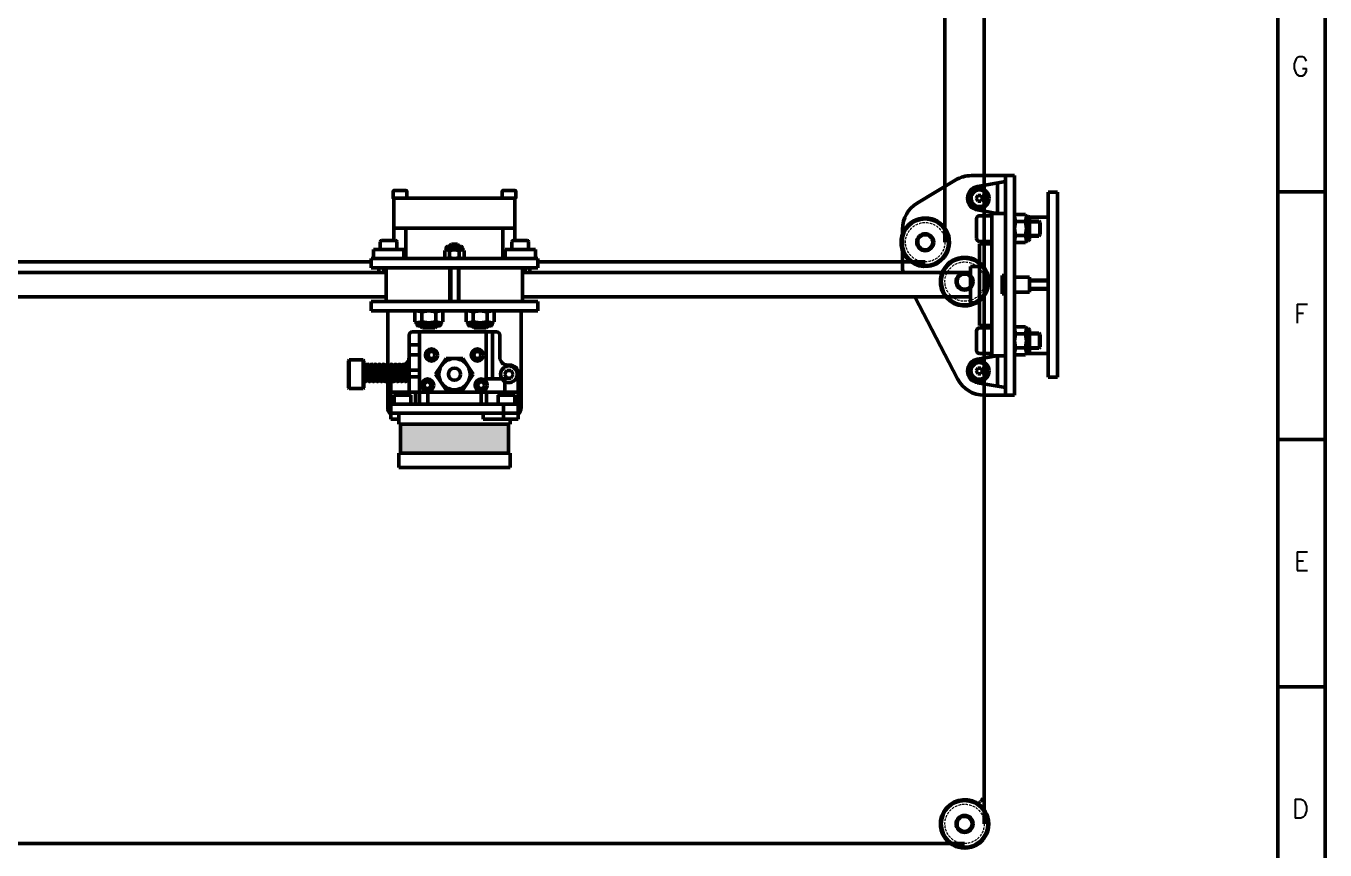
# Model space of a CAD drawing. Extents: x 23762 to 25598, y -7321 to -6014.
# Drawn here: x 24912 to 25598, y -6884 to -6449 of the extents above; entities that cross this region are included whole.
import ezdxf

# ---------------------------------------------------------------- set-up
doc = ezdxf.new("R2010")
doc.units = 0
doc.linetypes.add('DASHED', pattern=[19.05, 12.7, -6.35])
for name, color, linetype, lineweight in [('Cooler', 7, 'Continuous', 50), ('Extrusora', 4, 'Continuous', 50), ('Fixação e Transmissão', 5, 'Continuous', 50), ('Guias', 30, 'Continuous', 50), ('Linha tracejada', 254, 'DASHED', 15), ('Perfis e Cantoneiras', 2, 'Continuous', 50), ('Peças Usinadas', 120, 'Continuous', 50)]:
    doc.layers.add(name, color=color, linetype=linetype, lineweight=lineweight)
doc.layers.add('Cotas', color=90, linetype='Continuous')
doc.layers.add('Hachura', color=9, linetype='Continuous')
doc.styles.get("Standard").update_dxf_attribs({"font": 'romans.shx'})

msp = doc.modelspace()

# ---------------------------------------------------------------- hatches: boundary and pattern name
at = {"layer": 'Extrusora'}
h = msp.add_hatch(color=256, dxfattribs=at)
h.dxf.hatch_style = 1
h.paths.add_polyline_path([(25109.42, -6674.66), (25137.96, -6674.66), (25137.96, -6659.34), (25109.42, -6659.34), (25109.42, -6674.66)])
h = msp.add_hatch(color=256, dxfattribs=at)
h.dxf.hatch_style = 1
h.paths.add_polyline_path([(25137.96, -6674.66), (25166.49, -6674.66), (25166.49, -6659.34), (25137.96, -6659.34), (25137.96, -6674.66)])

# ---------------------------------------------------------------- linework, layer by layer
at = {"layer": 'Cooler'}
for p, q in [((25169.96, -6539.95), (25105.96, -6539.95)), ((25105.96, -6539.95), (25105.96, -6555.95)), ((25169.96, -6555.95), (25169.96, -6539.95)), ((25169.96, -6555.95), (25105.96, -6555.95))]:
    msp.add_line(p, q, dxfattribs=at)
at = {"layer": 'Extrusora'}
for p, q in [((25114, -6642.41), (25114, -6612.44)), ((25119.58, -6610.64), (25115.8, -6610.64)), ((25119.58, -6610.64), (25119.58, -6648.88)), ((25160.12, -6610.64), (25119.58, -6610.64)), ((25154.69, -6635.39), (25154.69, -6610.64)), ((25158.06, -6610.69), (25158.06, -6635.39)), ((25161.92, -6624.04), (25161.92, -6612.44)), ((25119.48, -6617.43), (25114, -6617.43)), ((25119.55, -6622.82), (25114, -6622.82)), ((25082.37, -6625.45), (25081.92, -6625.9)), ((25081.92, -6625.9), (25081.92, -6633.01)), ((25082.37, -6625.45), (25082.37, -6633.01)), ((25089.7, -6625.45), (25082.37, -6625.45)), ((25090.16, -6625.9), (25089.7, -6625.45)), ((25089.7, -6625.45), (25089.7, -6633.01)), ((25090.16, -6633.01), (25090.16, -6625.9)), ((25090.19, -6635.87), (25091.21, -6628.5)), ((25091.7, -6636.1), (25092.72, -6628.72)), ((25092.32, -6635.87), (25093.34, -6628.5)), ((25093.83, -6636.1), (25094.85, -6628.72)), ((25094.45, -6635.87), (25095.47, -6628.5)), ((25095.96, -6636.1), (25096.98, -6628.72)), ((25096.58, -6635.87), (25097.6, -6628.5)), ((25098.09, -6636.1), (25099.11, -6628.72)), ((25098.71, -6635.87), (25099.73, -6628.5)), ((25100.21, -6636.1), (25101.24, -6628.72)), ((25100.83, -6635.87), (25101.86, -6628.5)), ((25102.34, -6636.1), (25103.36, -6628.72)), ((25102.96, -6635.87), (25103.98, -6628.5)), ((25104.47, -6636.1), (25105.49, -6628.72)), ((25105.09, -6635.87), (25106.11, -6628.5)), ((25106.6, -6636.1), (25107.62, -6628.72)), ((25107.22, -6635.87), (25108.24, -6628.5)), ((25108.73, -6636.1), (25109.75, -6628.72)), ((25109.35, -6635.87), (25110.37, -6628.5)), ((25109.85, -6628.19), (25109.66, -6628.19)), ((25110.86, -6636.1), (25111.88, -6628.72)), ((25111.48, -6635.87), (25112.5, -6628.5)), ((25112.98, -6636.1), (25114, -6628.78)), ((25119.55, -6630.94), (25114, -6630.94)), ((25133.59, -6624.78), (25127.99, -6633.01)), ((25137.96, -6624.78), (25133.59, -6624.78)), ((25137.96, -6624.78), (25142.32, -6624.78)), ((25142.32, -6624.78), (25147.93, -6633.01)), ((25166.07, -6628.19), (25167.43, -6628.19)), ((25081.92, -6640.12), (25081.92, -6633.01)), ((25082.37, -6640.57), (25082.37, -6633.01)), ((25089.7, -6640.57), (25089.7, -6633.01)), ((25090.16, -6633.01), (25090.16, -6640.12)), ((25090.18, -6631.25), (25090.83, -6631.25)), ((25090.18, -6634.78), (25090.34, -6634.78)), ((25091.88, -6634.78), (25092.47, -6634.78)), ((25092.37, -6631.25), (25092.96, -6631.25)), ((25094.01, -6634.78), (25094.6, -6634.78)), ((25094.5, -6631.25), (25095.09, -6631.25)), ((25096.14, -6634.78), (25096.73, -6634.78)), ((25096.63, -6631.25), (25097.22, -6631.25)), ((25098.27, -6634.78), (25098.86, -6634.78)), ((25098.76, -6631.25), (25099.35, -6631.25)), ((25100.4, -6634.78), (25100.99, -6634.78)), ((25100.89, -6631.25), (25101.48, -6631.25)), ((25102.53, -6634.78), (25103.11, -6634.78)), ((25103.01, -6631.25), (25103.6, -6631.25)), ((25104.34, -6653.66), (25104.34, -6636.53)), ((25104.65, -6634.78), (25105.24, -6634.78)), ((25105.14, -6631.25), (25105.73, -6631.25)), ((25106.78, -6634.78), (25107.37, -6634.78)), ((25107.27, -6631.25), (25107.86, -6631.25)), ((25108.91, -6634.78), (25109.5, -6634.78)), ((25109.4, -6631.25), (25109.99, -6631.25)), ((25111.04, -6634.78), (25111.63, -6634.78)), ((25111.53, -6631.25), (25112.12, -6631.25)), ((25113.17, -6634.78), (25114, -6634.78)), ((25113.66, -6631.25), (25114, -6631.25)), ((25119.65, -6634.34), (25114, -6634.34)), ((25133.59, -6641.24), (25127.99, -6633.01)), ((25142.32, -6641.24), (25147.93, -6633.01)), ((25164.56, -6635.39), (25154.69, -6635.39)), ((25164.56, -6642.5), (25164.56, -6635.39)), ((25171.58, -6653.66), (25171.58, -6632.33)), ((25082.37, -6640.57), (25081.92, -6640.12)), ((25089.7, -6640.57), (25082.37, -6640.57)), ((25090.16, -6640.12), (25089.7, -6640.57)), ((25104.48, -6642.41), (25171.58, -6642.41)), ((25106.1, -6644.1), (25106.55, -6643.65)), ((25106.1, -6644.1), (25114.86, -6644.1)), ((25106.1, -6648.94), (25106.1, -6644.1)), ((25106.55, -6643.65), (25114.41, -6643.65)), ((25114.41, -6643.65), (25114.86, -6644.1)), ((25114.86, -6644.1), (25114.86, -6648.88)), ((25117.36, -6642.41), (25117.36, -6648.88)), ((25123.84, -6648.82), (25123.84, -6642.41)), ((25137.96, -6641.24), (25133.59, -6641.24)), ((25137.96, -6641.24), (25142.32, -6641.24)), ((25152.08, -6648.82), (25152.08, -6642.41)), ((25154.85, -6648.88), (25154.85, -6642.41)), ((25161.51, -6643.65), (25161.06, -6644.1)), ((25169.81, -6644.1), (25161.06, -6644.1)), ((25161.06, -6644.1), (25161.06, -6648.88)), ((25169.36, -6643.65), (25161.51, -6643.65)), ((25169.81, -6644.1), (25169.36, -6643.65)), ((25169.81, -6648.94), (25169.81, -6644.1)), ((25171.58, -6648.88), (25104.34, -6648.88)), ((25163.95, -6656.74), (25163.95, -6648.88)), ((25104.34, -6653.66), (25104.34, -6656.74)), ((25171.58, -6653.66), (25104.34, -6653.66)), ((25108.56, -6656.74), (25104.34, -6656.74)), ((25108.56, -6653.66), (25108.56, -6659.34)), ((25108.56, -6653.66), (25108.56, -6659.34)), ((25153.14, -6656.74), (25153.14, -6653.66)), ((25171.58, -6656.74), (25153.14, -6656.74)), ((25167.35, -6656.74), (25167.35, -6659.34)), ((25167.35, -6656.74), (25167.35, -6659.34)), ((25171.58, -6653.66), (25171.58, -6656.74)), ((25167.35, -6659.34), (25108.56, -6659.34)), ((25167.35, -6659.34), (25108.56, -6659.34)), ((25109.42, -6674.66), (25109.42, -6659.34)), ((25109.42, -6674.66), (25109.42, -6659.34)), ((25166.49, -6674.66), (25166.49, -6659.34)), ((25108.56, -6674.66), (25108.56, -6682.35)), ((25167.35, -6674.66), (25108.56, -6674.66)), ((25167.35, -6674.66), (25167.35, -6682.35)), ((25167.35, -6682.35), (25108.56, -6682.35))]:
    msp.add_line(p, q, dxfattribs=at)
for centre, radius in [((25125.85, -6622.86), 3.21), ((25125.85, -6622.86), 1.77), ((25150.07, -6622.86), 3.21), ((25150.07, -6622.86), 1.77), ((25137.96, -6633.01), 8.23), ((25137.96, -6633.01), 3.2), ((25123.8, -6638.72), 3.21), ((25123.8, -6638.72), 1.77), ((25152.12, -6638.72), 3.21), ((25152.12, -6638.72), 1.77)]:
    msp.add_circle(centre, radius, dxfattribs=at)
for centre, radius, start, end in [((25115.8, -6612.44), 1.8, 90, 180), ((25160.12, -6612.44), 1.8, 360, 90), ((25109.85, -6624.04), 4.15, 293.88419, 360), ((25166.07, -6624.04), 4.15, 180, 270), ((25091.99, -6628.5), 0.771, 343.09122, 180.05969), ((25094.11, -6628.5), 0.771, 343.09122, 180.05969), ((25096.24, -6628.5), 0.771, 343.09122, 180.05969), ((25098.37, -6628.5), 0.771, 343.09122, 180.05969), ((25100.5, -6628.5), 0.771, 343.09122, 180.05969), ((25102.63, -6628.5), 0.771, 343.09122, 180.05969), ((25104.75, -6628.5), 0.771, 343.09122, 180.05969), ((25108.49, -6632.33), 4.15, 126.05456, 138.66942), ((25106.88, -6628.5), 0.771, 343.09122, 180.05969), ((25109.16, -6633.01), 2.92, 113.73226, 128.50992), ((25108.49, -6632.33), 4.15, 90, 102.0256), ((25109.01, -6628.5), 0.771, 343.09122, 180.05969), ((25109.16, -6633.01), 2.92, 70.65523, 82.18401), ((25109.85, -6624.04), 4.15, 270, 278.39777), ((25111.14, -6628.5), 0.771, 343.09122, 180.05969), ((25113.27, -6628.5), 0.771, 18.86627, 180.05969), ((25167.43, -6632.33), 4.15, 0, 90), ((25090.93, -6636.1), 0.771, 162.91172, 359.67832), ((25093.06, -6636.1), 0.771, 162.91172, 359.67832), ((25095.19, -6636.1), 0.771, 162.91172, 359.67832), ((25097.32, -6636.1), 0.771, 162.91172, 359.67832), ((25099.44, -6636.1), 0.771, 162.91172, 359.67832), ((25101.57, -6636.1), 0.771, 162.91172, 359.67832), ((25103.7, -6636.1), 0.771, 162.91172, 359.67832), ((25105.83, -6636.1), 0.771, 162.91172, 359.67832), ((25109.16, -6633.01), 2.92, 217.29578, 230.50237), ((25107.96, -6636.1), 0.771, 162.91172, 359.67832), ((25109.16, -6633.01), 2.92, 262.05538, 273.44291), ((25110.08, -6636.1), 0.771, 162.91172, 359.67832), ((25109.16, -6633.01), 2.92, 308.32374, 322.70422), ((25112.21, -6636.1), 0.771, 162.91172, 359.67832)]:
    msp.add_arc(centre, radius, start, end, dxfattribs=at)
at = {"layer": 'Fixação e Transmissão'}
for p, q in [((25414.49, -6538.62), (25413.64, -6540.09)), ((25414.49, -6541.55), (25413.64, -6540.09)), ((25416.18, -6538.62), (25417.03, -6540.09)), ((25416.18, -6541.55), (25417.03, -6540.09)), ((25421.89, -6623.29), (25421.9, -6548.09)), ((25421.9, -6548.09), (25429.1, -6548.09)), ((25429.09, -6623.29), (25429.1, -6548.09)), ((25433.9, -6549.69), (25434.47, -6548.7)), ((25434.47, -6548.7), (25439.72, -6548.7)), ((25440.3, -6549.69), (25439.72, -6548.7)), ((25413.9, -6561.29), (25413.9, -6550.89)), ((25415.5, -6549.29), (25421.9, -6549.29)), ((25433.9, -6549.69), (25433.9, -6562.49)), ((25433.9, -6549.69), (25434.47, -6552.4)), ((25434.47, -6552.4), (25433.9, -6556.09)), ((25434.47, -6552.4), (25439.72, -6552.4)), ((25440.3, -6549.69), (25439.72, -6552.4)), ((25439.72, -6552.4), (25440.3, -6556.09)), ((25440.3, -6549.69), (25440.3, -6562.49)), ((25440.3, -6549.69), (25441.1, -6549.69)), ((25441.9, -6550.49), (25441.9, -6561.69)), ((25441.9, -6552.09), (25446.7, -6552.09)), ((25446.7, -6552.09), (25447.5, -6552.89)), ((25447.5, -6552.89), (25447.5, -6559.29)), ((25099.56, -6562.35), (25106.76, -6562.35)), ((25105.96, -6555.95), (25105.96, -6562.35)), ((25105.96, -6555.95), (25112.36, -6555.95)), ((25112.36, -6555.95), (25112.36, -6571.95)), ((25163.56, -6555.95), (25163.56, -6571.95)), ((25169.96, -6555.95), (25163.56, -6555.95)), ((25176.36, -6562.35), (25169.16, -6562.35)), ((25169.96, -6555.95), (25169.96, -6562.35)), ((25434.47, -6559.79), (25433.9, -6556.09)), ((25433.9, -6562.49), (25434.47, -6559.79)), ((25434.47, -6559.79), (25439.72, -6559.79)), ((25439.72, -6559.79), (25440.3, -6556.09)), ((25440.3, -6562.49), (25439.72, -6559.79)), ((25441.9, -6560.09), (25446.7, -6560.09)), ((25446.7, -6560.09), (25447.5, -6559.29)), ((25098.76, -6567.15), (25107.56, -6567.15)), ((25133.56, -6567.31), (25132.88, -6567.7)), ((25132.88, -6571.55), (25132.88, -6567.7)), ((25133.56, -6567.31), (25133.56, -6566.35)), ((25133.56, -6567.31), (25142.36, -6567.31)), ((25133.56, -6567.31), (25135.42, -6567.7)), ((25134.36, -6565.55), (25141.56, -6565.55)), ((25135.42, -6567.7), (25137.96, -6567.31)), ((25135.42, -6571.55), (25135.42, -6567.7)), ((25136.36, -6564.4), (25135.56, -6565.2)), ((25135.56, -6565.2), (25135.56, -6565.55)), ((25139.56, -6564.4), (25136.36, -6564.4)), ((25140.5, -6567.7), (25137.96, -6567.31)), ((25139.56, -6564.4), (25140.36, -6565.2)), ((25140.36, -6565.2), (25140.36, -6565.55)), ((25142.36, -6567.31), (25140.5, -6567.7)), ((25140.5, -6571.55), (25140.5, -6567.7)), ((25142.36, -6567.31), (25142.36, -6566.35)), ((25142.36, -6567.31), (25143.04, -6567.7)), ((25143.04, -6571.55), (25143.04, -6567.7)), ((25177.16, -6567.15), (25168.36, -6567.15)), ((25415.49, -6607.29), (25415.5, -6564.09)), ((25421.9, -6562.89), (25415.5, -6562.89)), ((25415.5, -6564.09), (25421.9, -6564.09)), ((25433.9, -6562.49), (25434.47, -6563.48)), ((25434.47, -6563.48), (25439.72, -6563.48)), ((25440.3, -6562.49), (25439.72, -6563.48)), ((25440.3, -6562.49), (25441.1, -6562.49)), ((25133.56, -6571.95), (25132.88, -6571.55)), ((25133.56, -6571.95), (25135.42, -6571.55)), ((25133.56, -6571.95), (25142.36, -6571.95)), ((25135.42, -6571.55), (25137.96, -6571.95)), ((25140.5, -6571.55), (25137.96, -6571.95)), ((25142.36, -6571.95), (25140.5, -6571.55)), ((25142.36, -6571.95), (25143.04, -6571.55)), ((25410.69, -6576.09), (25415.49, -6576.09)), ((25410.69, -6595.29), (25410.69, -6576.09)), ((25098.76, -6576.75), (25098.08, -6577.14)), ((25098.08, -6577.14), (25098.08, -6579.29)), ((25101.96, -6576.93), (25098.76, -6576.75)), ((25098.76, -6576.75), (25100.62, -6577.14)), ((25100.62, -6577.14), (25101.96, -6576.93)), ((25100.62, -6577.14), (25100.62, -6579.29)), ((25135.56, -6576.75), (25135.56, -6594.64)), ((25140.36, -6576.75), (25140.36, -6594.64)), ((25173.96, -6576.93), (25177.16, -6576.75)), ((25175.3, -6577.14), (25173.96, -6576.93)), ((25177.16, -6576.75), (25175.3, -6577.14)), ((25175.3, -6577.14), (25175.3, -6579.29)), ((25177.16, -6576.75), (25177.84, -6577.14)), ((25177.84, -6577.14), (25177.84, -6579.29)), ((25427.49, -6580.89), (25427.49, -6590.49)), ((25429.09, -6580.89), (25427.49, -6580.89)), ((25441.89, -6581.69), (25433.89, -6581.69)), ((25441.89, -6581.69), (25441.89, -6589.69)), ((25441.89, -6589.69), (25433.89, -6589.69)), ((25441.89, -6583.29), (25451.78, -6583.29)), ((25441.89, -6588.09), (25451.78, -6588.09)), ((25410.69, -6595.29), (25415.49, -6595.29)), ((25429.09, -6590.49), (25427.49, -6590.49)), ((25117.96, -6599.44), (25116.97, -6600.01)), ((25116.97, -6600.01), (25116.97, -6605.26)), ((25130.76, -6599.44), (25117.96, -6599.44)), ((25117.96, -6599.44), (25120.66, -6600.01)), ((25120.66, -6600.01), (25124.36, -6599.44)), ((25120.66, -6600.01), (25120.66, -6605.26)), ((25128.05, -6600.01), (25124.36, -6599.44)), ((25130.76, -6599.44), (25128.05, -6600.01)), ((25128.05, -6600.01), (25128.05, -6605.26)), ((25130.76, -6599.44), (25131.75, -6600.01)), ((25131.75, -6600.01), (25131.75, -6605.26)), ((25145.16, -6599.44), (25144.17, -6600.01)), ((25144.17, -6600.01), (25144.17, -6605.26)), ((25145.16, -6599.44), (25157.96, -6599.44)), ((25145.16, -6599.44), (25147.86, -6600.01)), ((25147.86, -6600.01), (25151.56, -6599.44)), ((25147.86, -6600.01), (25147.86, -6605.26)), ((25155.25, -6600.01), (25151.56, -6599.44)), ((25157.96, -6599.44), (25155.25, -6600.01)), ((25155.25, -6600.01), (25155.25, -6605.26)), ((25157.96, -6599.44), (25158.95, -6600.01)), ((25158.95, -6600.01), (25158.95, -6605.26)), ((25117.96, -6605.84), (25116.97, -6605.26)), ((25117.96, -6605.84), (25120.66, -6605.26)), ((25130.76, -6605.84), (25117.96, -6605.84)), ((25117.96, -6605.84), (25117.96, -6606.64)), ((25129.96, -6607.44), (25118.76, -6607.44)), ((25120.36, -6607.44), (25120.36, -6607.76)), ((25120.36, -6607.76), (25121.16, -6608.56)), ((25120.66, -6605.26), (25124.36, -6605.84)), ((25127.56, -6608.56), (25121.16, -6608.56)), ((25128.05, -6605.26), (25124.36, -6605.84)), ((25128.36, -6607.76), (25127.56, -6608.56)), ((25130.76, -6605.84), (25128.05, -6605.26)), ((25128.36, -6607.44), (25128.36, -6607.76)), ((25130.76, -6605.84), (25131.75, -6605.26)), ((25130.76, -6605.84), (25130.76, -6606.64)), ((25145.16, -6605.84), (25144.17, -6605.26)), ((25145.16, -6605.84), (25147.86, -6605.26)), ((25145.16, -6605.84), (25157.96, -6605.84)), ((25145.16, -6605.84), (25145.16, -6606.64)), ((25145.96, -6607.44), (25157.16, -6607.44)), ((25147.56, -6607.44), (25147.56, -6607.76)), ((25147.56, -6607.76), (25148.36, -6608.56)), ((25147.86, -6605.26), (25151.56, -6605.84)), ((25148.36, -6608.56), (25154.76, -6608.56)), ((25155.25, -6605.26), (25151.56, -6605.84)), ((25155.56, -6607.76), (25154.76, -6608.56)), ((25157.96, -6605.84), (25155.25, -6605.26)), ((25155.56, -6607.44), (25155.56, -6607.76)), ((25157.96, -6605.84), (25158.95, -6605.26)), ((25157.96, -6605.84), (25157.96, -6606.64)), ((25413.9, -6610.09), (25413.9, -6620.49)), ((25415.49, -6607.29), (25421.89, -6607.29)), ((25421.9, -6608.49), (25415.5, -6608.49)), ((25433.9, -6608.89), (25434.47, -6607.9)), ((25433.9, -6621.69), (25433.9, -6608.89)), ((25433.9, -6608.89), (25434.47, -6611.6)), ((25434.47, -6607.9), (25439.72, -6607.9)), ((25440.3, -6608.89), (25439.72, -6607.9)), ((25440.3, -6608.89), (25439.72, -6611.6)), ((25440.3, -6621.69), (25440.3, -6608.89)), ((25440.3, -6608.89), (25441.1, -6608.89)), ((25441.9, -6620.89), (25441.9, -6609.69)), ((25434.47, -6611.6), (25433.9, -6615.29)), ((25434.47, -6618.99), (25433.9, -6615.29)), ((25434.47, -6611.6), (25439.72, -6611.6)), ((25439.72, -6611.6), (25440.3, -6615.29)), ((25439.72, -6618.99), (25440.3, -6615.29)), ((25441.9, -6611.29), (25446.7, -6611.29)), ((25446.7, -6611.29), (25447.5, -6612.09)), ((25447.5, -6618.49), (25447.5, -6612.09)), ((25415.5, -6622.09), (25421.9, -6622.09)), ((25421.89, -6623.29), (25429.09, -6623.29)), ((25433.9, -6621.69), (25434.47, -6618.99)), ((25433.9, -6621.69), (25434.47, -6622.68)), ((25434.47, -6618.99), (25439.72, -6618.99)), ((25434.47, -6622.68), (25439.72, -6622.68)), ((25440.3, -6621.69), (25439.72, -6618.99)), ((25440.3, -6621.69), (25439.72, -6622.68)), ((25440.3, -6621.69), (25441.1, -6621.69)), ((25441.9, -6619.29), (25446.7, -6619.29)), ((25446.7, -6619.29), (25447.5, -6618.49)), ((25165.6, -6631.01), (25164.45, -6633.01)), ((25167.91, -6631.01), (25169.07, -6633.01)), ((25414.49, -6629.83), (25413.64, -6631.29)), ((25416.18, -6629.83), (25417.03, -6631.29)), ((25417.88, -6626.89), (25417.88, -6626.89)), ((25165.6, -6635.01), (25164.45, -6633.01)), ((25167.91, -6635.01), (25169.07, -6633.01)), ((25414.49, -6632.76), (25413.64, -6631.29)), ((25416.18, -6632.76), (25417.03, -6631.29))]:
    msp.add_line(p, q, dxfattribs=at)
at = {"layer": 'Fixação e Transmissão', "ltscale": 0.1}
for p, q in [((25416.18, -6538.62), (25414.49, -6538.62)), ((25416.18, -6541.55), (25414.49, -6541.55)), ((25098.76, -6567.15), (25098.76, -6563.15)), ((25107.56, -6567.15), (25107.56, -6563.15)), ((25168.36, -6567.15), (25168.36, -6563.15)), ((25177.16, -6567.15), (25177.16, -6563.15)), ((25167.91, -6631.01), (25165.6, -6631.01)), ((25416.18, -6629.83), (25414.49, -6629.83)), ((25167.91, -6635.01), (25165.6, -6635.01)), ((25416.18, -6632.76), (25414.49, -6632.76))]:
    msp.add_line(p, q, dxfattribs=at)
at = {"layer": 'Fixação e Transmissão', "flags": 128}
for points in [[(25112.76, -6539.95), (25112.76, -6536.35, 0.414214), (25112.36, -6535.95), (25105.96, -6535.95, 0.414214), (25105.56, -6536.35), (25105.56, -6539.95)], [(25163.16, -6539.95), (25163.16, -6536.35, -0.414214), (25163.56, -6535.95), (25169.96, -6535.95, -0.414214), (25170.36, -6536.35), (25170.36, -6539.95)]]:
    msp.add_lwpolyline(points, format="xyb", close=True, dxfattribs=at)
at = {"layer": 'Fixação e Transmissão'}
for centre, radius in [((25415.34, -6540.09), 4.4), ((25386.75, -6563.3), 12.32), ((25386.75, -6563.3), 4.48), ((25407.55, -6584.1), 12.32), ((25407.55, -6584.1), 4.48), ((25166.76, -6633.01), 4.4), ((25415.33, -6631.29), 4.4), ((25407.55, -6870.51), 12.32), ((25407.55, -6870.51), 4.48)]:
    msp.add_circle(centre, radius, dxfattribs=at)
for centre, radius, start, end in [((25386.75, -6563.3), 12.8, 142.19876, 322.19866), ((25386.75, -6563.3), 12.8, 322.19866, 142.19876), ((25415.5, -6550.89), 1.6, 90, 180), ((25441.1, -6550.49), 0.8, 0, 90), ((25099.56, -6563.15), 0.8, 90, 180), ((25106.76, -6563.15), 0.8, 360, 90), ((25169.16, -6563.15), 0.8, 90, 180), ((25176.36, -6563.15), 0.8, 0, 90), ((25386.75, -6563.3), 4, 142.19876, 322.19866), ((25386.75, -6563.3), 4, 322.19866, 142.19876), ((25415.5, -6561.29), 1.6, 180, 270), ((25441.1, -6561.69), 0.8, 270, 360), ((25134.36, -6566.35), 0.8, 90, 180), ((25141.56, -6566.35), 0.8, 0, 90), ((25407.55, -6584.1), 12.8, 322.19866, 142.19876), ((25407.55, -6584.1), 12.8, 142.19876, 322.19866), ((25407.55, -6584.1), 4, 142.19876, 322.19866), ((25407.55, -6584.1), 4, 322.19866, 142.19876), ((25118.76, -6606.64), 0.8, 180, 270), ((25129.96, -6606.64), 0.8, 270, 360), ((25145.96, -6606.64), 0.8, 180, 270), ((25157.16, -6606.64), 0.8, 270, 360), ((25415.5, -6610.09), 1.6, 90, 180), ((25441.1, -6609.69), 0.8, 0, 90), ((25415.5, -6620.49), 1.6, 180, 270), ((25441.1, -6620.89), 0.8, 270, 360), ((25407.55, -6870.51), 12.8, 37.8, 217.7999), ((25407.55, -6870.51), 12.8, 217.7999, 37.8), ((25407.55, -6870.51), 4, 37.8, 217.7999), ((25407.55, -6870.51), 4, 217.7999, 37.8)]:
    msp.add_arc(centre, radius, start, end, dxfattribs=at)
for points, degree in [([(25393.19, -6552.24), (25392.8, -6552.02), (25392.56, -6551.9), (25392.53, -6551.88)], 3), ([(25392.53, -6551.88), (25392.53, -6551.88)], 1), ([(25392.53, -6551.88), (25392.53, -6551.88), (25392.65, -6551.94)], 2), ([(25393.59, -6552.49), (25393.69, -6552.55), (25393.8, -6552.62)], 2), ([(25393.92, -6552.7), (25393.88, -6552.67)], 1), ([(25394.64, -6553.22), (25394.54, -6553.15)], 1), ([(25394.56, -6553.16), (25394.58, -6553.18)], 1), ([(25395.28, -6553.76), (25395.33, -6553.81)], 1), ([(25395.55, -6554.01), (25395.45, -6553.92), (25395.35, -6553.82)], 2), ([(25395.87, -6554.32), (25396.03, -6554.49), (25396.15, -6554.61)], 2), ([(25396.38, -6554.87), (25396.38, -6554.87), (25396.22, -6554.68), (25395.92, -6554.37)], 3), ([(25396.24, -6554.72), (25396.38, -6554.87), (25396.38, -6554.87)], 2), ([(25373.98, -6562.48), (25373.96, -6562.7), (25373.96, -6562.9)], 2), ([(25374.08, -6561.54), (25374.04, -6561.77), (25374.02, -6562.01)], 2), ([(25374.07, -6561.59), (25374.1, -6561.36), (25374.14, -6561.13)], 2), ([(25374.24, -6560.62), (25374.19, -6560.84), (25374.15, -6561.08)], 2), ([(25374.23, -6560.66), (25374.28, -6560.44), (25374.32, -6560.25)], 2), ([(25374.43, -6559.85), (25374.38, -6560.01), (25374.33, -6560.21)], 2), ([(25374.42, -6559.89), (25374.46, -6559.73), (25374.5, -6559.6)], 2), ([(25374.51, -6559.57), (25374.48, -6559.65), (25374.46, -6559.75)], 2), ([(25374.57, -6559.37), (25374.6, -6559.28), (25374.62, -6559.23)], 2), ([(25374.64, -6559.18), (25374.63, -6559.19), (25374.58, -6559.35)], 2), ([(25374.62, -6559.22), (25374.64, -6559.18), (25374.64, -6559.18)], 2), ([(25373.95, -6563.33), (25373.95, -6563.01), (25373.97, -6562.59)], 2), ([(25373.95, -6563.28), (25373.95, -6563.44), (25373.95, -6563.58)], 2), ([(25373.96, -6563.82), (25373.97, -6564.02), (25373.97, -6564.02)], 2), ([(25373.97, -6564.02), (25373.97, -6564.01), (25373.96, -6563.85)], 2), ([(25389.24, -6575.86), (25389.24, -6575.86), (25389.42, -6575.82)], 2), ([(25389.93, -6575.7), (25390.09, -6575.66), (25390.28, -6575.61)], 2), ([(25390.69, -6575.48), (25390.81, -6575.44)], 1), ([(25391.06, -6575.36), (25391.12, -6575.33)], 1), ([(25416.08, -6574.56), (25416.13, -6574.61)], 1), ([(25416.35, -6574.81), (25416.25, -6574.72), (25416.15, -6574.62)], 2), ([(25416.67, -6575.12), (25416.83, -6575.29), (25416.95, -6575.41)], 2), ([(25417.18, -6575.67), (25417.18, -6575.67), (25417.02, -6575.48), (25416.71, -6575.17)], 3), ([(25417.04, -6575.52), (25417.18, -6575.67), (25417.18, -6575.67)], 2), ([(25394.87, -6582.34), (25394.84, -6582.57), (25394.82, -6582.81)], 2), ([(25394.87, -6582.39), (25394.9, -6582.16), (25394.94, -6581.93)], 2), ([(25395.04, -6581.42), (25394.99, -6581.64), (25394.95, -6581.88)], 2), ([(25395.03, -6581.46), (25395.07, -6581.24), (25395.12, -6581.05)], 2), ([(25395.22, -6580.65), (25395.18, -6580.81), (25395.13, -6581.01)], 2), ([(25395.22, -6580.69), (25395.26, -6580.53), (25395.3, -6580.4)], 2), ([(25395.31, -6580.37), (25395.28, -6580.45), (25395.26, -6580.55)], 2), ([(25395.37, -6580.17), (25395.4, -6580.08), (25395.42, -6580.03)], 2), ([(25395.43, -6579.98), (25395.43, -6579.99), (25395.38, -6580.15)], 2), ([(25395.42, -6580.02), (25395.43, -6579.98), (25395.43, -6579.98)], 2), ([(25394.75, -6584.13), (25394.75, -6583.81), (25394.77, -6583.39)], 2), ([(25394.75, -6584.08), (25394.75, -6584.24), (25394.75, -6584.38)], 2), ([(25394.78, -6583.28), (25394.76, -6583.5), (25394.76, -6583.7)], 2), ([(25394.76, -6584.62), (25394.77, -6584.82), (25394.77, -6584.82)], 2), ([(25394.77, -6584.82), (25394.77, -6584.81), (25394.76, -6584.65)], 2), ([(25410.04, -6596.66), (25410.04, -6596.66), (25410.22, -6596.62)], 2), ([(25410.73, -6596.5), (25410.89, -6596.46), (25411.08, -6596.41)], 2), ([(25411.49, -6596.28), (25411.61, -6596.24)], 1), ([(25411.85, -6596.16), (25411.92, -6596.13)], 1), ([(25412.37, -6595.97), (25412.58, -6595.88), (25412.8, -6595.78)], 2), ([(25413.22, -6595.58), (25413.46, -6595.46), (25413.66, -6595.35)], 2), ([(25413.91, -6595.21), (25414.07, -6595.12), (25414.19, -6595.05)], 2), ([(25414.39, -6594.92), (25414.47, -6594.87), (25414.51, -6594.84)], 2), ([(25414.53, -6594.83), (25414.56, -6594.82), (25414.56, -6594.82)], 2), ([(25416.67, -6857.89), (25416.83, -6857.72), (25416.95, -6857.6)], 2), ([(25417.18, -6857.34), (25417.18, -6857.34), (25417.02, -6857.53), (25416.72, -6857.84)], 3), ([(25410.04, -6857.95), (25410.04, -6857.95), (25410.22, -6857.99)], 2), ([(25410.73, -6858.11), (25410.89, -6858.15), (25411.08, -6858.2)], 2), ([(25411.49, -6858.33), (25411.61, -6858.37)], 1), ([(25411.86, -6858.45), (25411.93, -6858.48)], 1), ([(25412.37, -6858.64), (25412.58, -6858.73), (25412.8, -6858.83)], 2), ([(25413.22, -6859.03), (25413.46, -6859.15), (25413.66, -6859.26)], 2), ([(25413.91, -6859.4), (25414.07, -6859.49), (25414.19, -6859.56)], 2), ([(25414.39, -6859.69), (25414.48, -6859.74), (25414.52, -6859.77)], 2), ([(25414.53, -6859.78), (25414.56, -6859.79), (25414.56, -6859.79)], 2), ([(25415.44, -6858.99), (25415.34, -6859.06)], 1), ([(25415.36, -6859.05), (25415.38, -6859.03)], 1), ([(25416.08, -6858.45), (25416.13, -6858.41)], 1), ([(25416.35, -6858.2), (25416.26, -6858.29), (25416.15, -6858.39)], 2), ([(25394.75, -6870.53), (25394.75, -6870.37), (25394.76, -6870.23)], 2), ([(25394.75, -6870.48), (25394.75, -6870.8), (25394.77, -6871.22)], 2), ([(25394.76, -6869.99), (25394.77, -6869.79), (25394.77, -6869.79)], 2), ([(25394.78, -6871.33), (25394.77, -6871.11), (25394.76, -6870.91)], 2), ([(25394.77, -6869.79), (25394.77, -6869.8), (25394.77, -6869.96)], 2), ([(25394.88, -6872.27), (25394.84, -6872.04), (25394.82, -6871.8)], 2), ([(25394.87, -6872.22), (25394.9, -6872.45), (25394.94, -6872.68)], 2), ([(25395.04, -6873.19), (25394.99, -6872.97), (25394.95, -6872.73)], 2), ([(25395.03, -6873.15), (25395.08, -6873.37), (25395.12, -6873.56)], 2), ([(25395.23, -6873.96), (25395.18, -6873.8), (25395.14, -6873.6)], 2), ([(25395.22, -6873.92), (25395.26, -6874.08), (25395.3, -6874.21)], 2), ([(25395.31, -6874.24), (25395.29, -6874.16), (25395.26, -6874.06)], 2), ([(25395.37, -6874.44), (25395.4, -6874.53), (25395.42, -6874.58)], 2), ([(25395.44, -6874.63), (25395.43, -6874.62), (25395.38, -6874.46)], 2), ([(25395.42, -6874.59), (25395.44, -6874.63), (25395.44, -6874.63)], 2), ([(25413.99, -6881.57), (25413.61, -6881.79), (25413.36, -6881.91), (25413.33, -6881.93)], 3), ([(25413.33, -6881.93), (25413.33, -6881.93), (25413.45, -6881.87)], 2), ([(25413.33, -6881.93), (25413.33, -6881.93)], 1), ([(25414.39, -6881.32), (25414.5, -6881.26), (25414.6, -6881.19)], 2), ([(25414.72, -6881.11), (25414.68, -6881.14)], 1), ([(25415.44, -6880.59), (25415.34, -6880.66)], 1), ([(25415.36, -6880.65), (25415.38, -6880.63)], 1), ([(25416.08, -6880.05), (25416.13, -6880.01)], 1), ([(25416.35, -6879.8), (25416.26, -6879.89), (25416.15, -6879.99)], 2), ([(25416.67, -6879.49), (25416.83, -6879.32), (25416.95, -6879.2)], 2), ([(25417.18, -6878.94), (25417.18, -6878.94), (25417.02, -6879.13), (25416.72, -6879.44)], 3), ([(25417.04, -6879.09), (25417.18, -6878.94), (25417.18, -6878.94)], 2)]:
    msp.add_open_spline(points, degree=degree, dxfattribs=at)
at = {"layer": 'Guias'}
for p, q in [((25441.8, -6550.11), (25442.84, -6550.11)), ((25451.78, -6550.11), (25442.84, -6550.11)), ((25451.78, -6550.11), (25442.84, -6550.11)), ((25101.96, -6576.75), (25101.96, -6585.69)), ((25173.96, -6576.75), (25173.96, -6585.69)), ((25101.96, -6594.64), (25101.96, -6585.69)), ((25173.96, -6594.64), (25173.96, -6585.69)), ((25433.89, -6622.11), (25434.14, -6622.11)), ((25440.06, -6622.11), (25451.78, -6622.11))]:
    msp.add_line(p, q, dxfattribs=at)
at = {"layer": 'Hachura'}
for p, q in [((25441.9, -6552.89), (25446.7, -6552.89)), ((25446.7, -6552.09), (25446.7, -6560.09)), ((25441.9, -6559.29), (25447.5, -6559.29)), ((25136.36, -6576.75), (25136.36, -6594.64)), ((25139.56, -6576.75), (25139.56, -6594.64)), ((25441.89, -6584.09), (25451.78, -6584.09)), ((25441.89, -6587.29), (25451.78, -6587.29)), ((25128.36, -6607.76), (25120.36, -6607.76)), ((25121.16, -6607.44), (25121.16, -6608.56)), ((25127.56, -6607.44), (25127.56, -6608.56)), ((25147.56, -6607.76), (25155.56, -6607.76)), ((25148.36, -6607.44), (25148.36, -6608.56)), ((25154.76, -6607.44), (25154.76, -6608.56)), ((25441.9, -6612.09), (25447.5, -6612.09)), ((25446.7, -6619.29), (25446.7, -6611.29)), ((25441.9, -6618.49), (25446.7, -6618.49))]:
    msp.add_line(p, q, dxfattribs=at)
at = {"layer": 'Linha tracejada'}
for p, q in [((25135.56, -6565.2), (25140.36, -6565.2)), ((25136.36, -6564.4), (25136.36, -6565.55)), ((25139.56, -6564.4), (25139.56, -6565.55))]:
    msp.add_line(p, q, dxfattribs=at)
at = {"layer": 'Linha tracejada', "ltscale": 0.1}
for centre in [(25386.75, -6563.3), (25407.55, -6584.1), (25407.55, -6870.51)]:
    msp.add_circle(centre, 10.4, dxfattribs=at)
at = {"layer": 'Perfis e Cantoneiras'}
for p, q in [((25429.1, -6531.29), (25414.42, -6533.91)), ((25424.89, -6548.09), (25424.9, -6532.04)), ((25424.65, -6548.09), (25414.42, -6546.26)), ((25424.65, -6623.29), (25414.42, -6625.12)), ((25424.89, -6623.29), (25424.89, -6639.34)), ((25429.09, -6640.1), (25414.42, -6637.47))]:
    msp.add_line(p, q, dxfattribs=at)
for centre in [(25415.34, -6540.09), (25415.33, -6631.29)]:
    msp.add_circle(centre, 5.21, dxfattribs=at)
for centre in [(25415.34, -6540.09), (25415.33, -6631.29)]:
    msp.add_arc(centre, 6.24, 98.44812, 261.5492, dxfattribs=at)
at = {"layer": 'Peças Usinadas'}
for p, q in [((25397.15, -6563.3), (25397.15, -6251.87)), ((25417.95, -6251.87), (25417.95, -6870.51)), ((25429.1, -6528.11), (25411.13, -6528.11)), ((25429.1, -6548.09), (25429.1, -6528.07)), ((25433.89, -6644.11), (25433.9, -6528.11)), ((25402.9, -6530.39), (25382.46, -6542.64)), ((25451.78, -6634.49), (25451.78, -6536.89)), ((25456.58, -6634.49), (25456.58, -6536.89)), ((25598.01, -6536.72), (25573.01, -6536.72)), ((25374.69, -6575.4), (25374.7, -6556.36)), ((25111.16, -6567.15), (25095.16, -6567.15)), ((25095.16, -6571.95), (25095.16, -6567.15)), ((25111.16, -6571.95), (25111.16, -6567.15)), ((25164.76, -6567.15), (25180.76, -6567.15)), ((25164.76, -6571.95), (25164.76, -6567.15)), ((25180.76, -6571.95), (25180.76, -6567.15)), ((24868.36, -6573.7), (25093.96, -6573.7)), ((25181.96, -6571.95), (25093.96, -6571.95)), ((25386.75, -6573.7), (25181.96, -6573.7)), ((25181.96, -6576.75), (25093.96, -6576.75)), ((25181.96, -6594.64), (25093.96, -6594.64)), ((25381.32, -6592.09), (25403.82, -6635.47)), ((25181.96, -6599.44), (25093.96, -6599.44)), ((25102.74, -6599.44), (25102.74, -6627.73)), ((25173.18, -6599.44), (25173.18, -6650.64)), ((25429.09, -6644.11), (25429.09, -6623.29)), ((25102.74, -6634.78), (25102.74, -6650.64)), ((25429.09, -6644.11), (25418.02, -6644.11)), ((25598.01, -6667.44), (25573.01, -6667.44)), ((25598.01, -6798.15), (25573.01, -6798.15)), ((24868.36, -6880.91), (25407.55, -6880.91))]:
    msp.add_line(p, q, dxfattribs=at)
at = {"layer": 'Peças Usinadas', "ltscale": 0.1}
for p, q in [((25429.1, -6528.11), (25433.9, -6528.11)), ((25451.78, -6536.89), (25456.58, -6536.89)), ((25093.96, -6576.75), (25093.96, -6571.95)), ((25181.96, -6576.75), (25181.96, -6571.95)), ((25093.96, -6599.44), (25093.96, -6594.64)), ((25181.96, -6599.44), (25181.96, -6594.64)), ((25451.78, -6634.49), (25456.58, -6634.49)), ((25429.09, -6644.11), (25433.89, -6644.11))]:
    msp.add_line(p, q, dxfattribs=at)
at = {"layer": 'Peças Usinadas', "color": 7, "ltscale": 0.25}
for p, q in [((25101.96, -6579.29), (24865.22, -6579.29)), ((25173.96, -6579.29), (25410.69, -6579.29)), ((25101.96, -6592.09), (24865.22, -6592.09)), ((25173.96, -6592.09), (25410.69, -6592.09))]:
    msp.add_line(p, q, dxfattribs=at)
at = {"layer": 'Peças Usinadas', "flags": 128}
for points in [[(23762.28, -7321.01), (25598.01, -7321.01), (25598.01, -6013.86), (23762.28, -6013.86)], [(23787.28, -7296.01), (25573.01, -7296.01), (25573.01, -6038.86), (23787.28, -6038.86)]]:
    msp.add_lwpolyline(points, close=True, dxfattribs=at)
at = {"layer": 'Peças Usinadas'}
for centre, radius, start, end in [((25411.13, -6544.11), 16, 89.99866, 120.96242), ((25390.7, -6556.36), 16, 120.96242, 179.99866), ((25390.69, -6575.4), 16, 179.99866, 194.05916), ((25418.02, -6628.11), 16, 207.40624, 269.99866), ((25107.54, -6650.64), 4.8, 180, 228.18969), ((25168.38, -6650.64), 4.8, 311.81031, 360)]:
    msp.add_arc(centre, radius, start, end, dxfattribs=at)

# ---------------------------------------------------------------- texts
at = {"layer": 'Cotas'}
for s, p in [('G', (25580.49, -6475.33)), ('F', (25581.49, -6606.04)), ('E', (25581.49, -6736.76)), ('D', (25580.49, -6867.47))]:
    msp.add_text(s, height=10, dxfattribs=at).set_placement(p)

doc.saveas('drawing.dxf')
